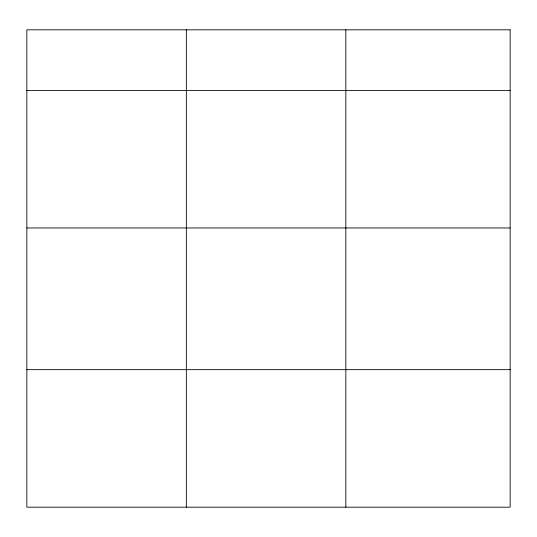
<?xml version="1.0" encoding="UTF-8"?>
<svg xmlns="http://www.w3.org/2000/svg" width="537" height="537" viewBox="0 0 537 537"><rect width="100%" height="100%" fill="white"/><g stroke="black" fill="none" stroke-linecap="round" stroke-linejoin="round"><path stroke-width="0.81" d="M26.85 90.431L510.15 90.431M26.85 227.957L510.15 227.957M26.85 369.657L510.15 369.657M345.828 29.817L345.828 507.183M186.339 29.817L186.339 507.183M510.15 29.817L26.85 29.817L26.85 507.183L510.15 507.183L510.15 29.817"/></g></svg>
